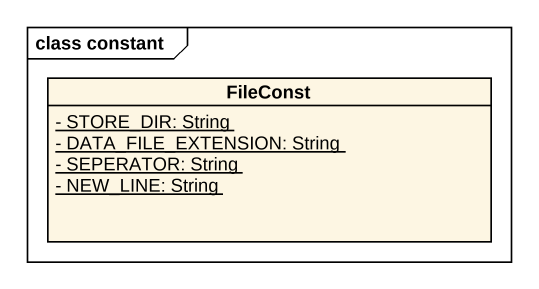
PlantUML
@startuml
mainframe class constant
hide circle
hide empty members
skinparam classAttributeIconSize 0
class FileConst {
  {static} - STORE_DIR: String
  {static} - DATA_FILE_EXTENSION: String
  {static} - SEPERATOR: String
  {static} - NEW_LINE: String
}
@enduml
